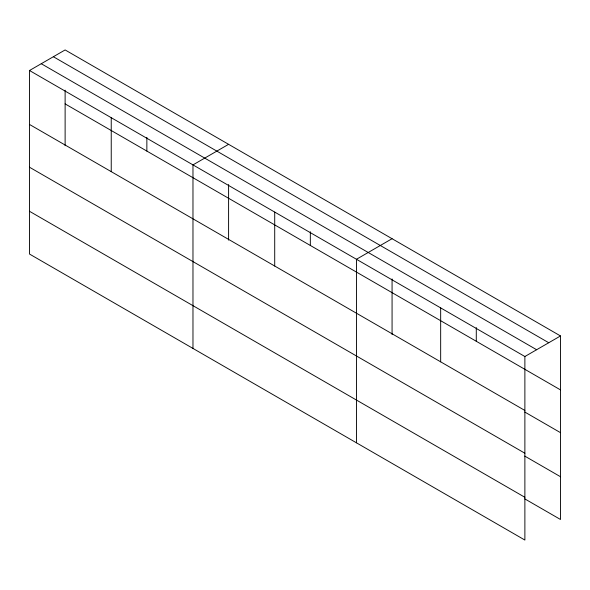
<?xml version="1.0" encoding="UTF-8"?>
<svg xmlns="http://www.w3.org/2000/svg" width="590" height="590" viewBox="0 0 590 590"><rect width="100%" height="100%" fill="white"/><g stroke="black" fill="none" stroke-linecap="round" stroke-linejoin="round"><path stroke-width="0.89" d="M228.595 240.13L228.595 184.559M392.07 334.508L392.07 278.937M524.879 453.223L524.879 356.515L29.5 70.512L29.5 254.047L524.879 540.057L524.879 453.223L29.5 167.221M524.746 498.852L560.5 519.488L560.5 335.953L65.121 49.944L29.5 70.512M228.595 144.329L192.974 164.89L192.974 348.432M392.07 238.707L356.449 259.276L356.449 442.817M524.879 356.515L560.5 335.953M53.366 56.729L548.744 342.738M41.256 63.72L536.635 349.73M65.121 103.892L560.5 389.894M29.5 124.453L524.879 410.456M524.746 412.019L560.5 432.662M524.746 456.085L560.5 476.727M29.5 211.286L524.879 497.289M476.285 327.561L476.285 341.271M440.664 307.892L440.664 361.84M310.333 231.745L310.333 245.462M274.711 212.083L274.711 266.024M146.858 137.367L146.858 151.077M111.237 117.698L111.237 171.646M65.121 90.174L65.121 145.745"/></g></svg>
